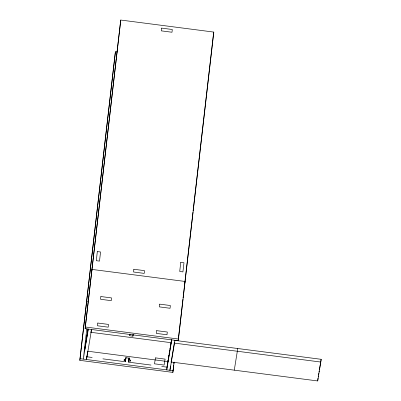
<?xml version="1.0" encoding="UTF-8"?>
<svg xmlns="http://www.w3.org/2000/svg" width="401" height="401" viewBox="0 0 401 401"><rect width="100%" height="100%" fill="white"/><g stroke="black" fill="none" stroke-linecap="round" stroke-linejoin="round"><path stroke-width="0.6" d="M174.144 362.053L172.866 372.389L79.824 360.354L115.167 53.403L115.448 51.734L117.308 51.975M79.824 360.354L115.448 51.734M85.122 328.67L120.751 20.05L213.793 32.08L178.445 339.035L178.169 340.705L85.122 328.67L120.751 20.05M86.801 328.765L83.308 359.101L88.335 329.086M86.877 356.424L86.521 359.517L91.543 329.502M125.839 357.903L125.523 360.644L124.13 360.464L124.255 359.366M102.877 358.85L125.333 361.752L125.648 359.01M124.13 360.464L124.335 359.241L125.724 359.421L125.979 357.226M129.754 335.191L129.879 334.093M151.002 365.075L128.546 362.168L129.047 358.314M128.546 362.168L129.187 357.642M129.969 334.073L129.688 335.742L132.896 336.153L133.087 334.509M128.731 361.055L130.119 361.236L130.245 360.138M167.297 364.935L166.726 369.887L171.753 339.873M167.443 363.697L167.583 362.459M168.039 361.04L168.164 359.943M171.262 341.592L171.387 340.494M170.435 365.973L169.939 370.303L174.961 340.289M174.47 342.008L171.182 362.003M172.866 372.389L173.723 364.955M173.864 363.717L174.009 362.479M178.169 340.705L182.946 299.221M183.087 297.983L192.961 212.229M193.107 210.986L213.442 34.371M237.758 348.524L234.279 370.163M170.911 361.968L317.697 380.95L318.013 378.208M317.697 380.95L321.176 359.311L174.39 340.329M86.451 302.775L86.731 301.106L88.591 301.346M91.754 271.091L92.035 269.422L185.077 281.452L184.801 283.121M87.764 351.216L86.837 356.775L92.18 357.466M90.927 332.319L91.443 329.231M125.333 361.752L125.523 360.644M125.724 359.421L126.004 357.752L129.212 358.168L128.932 359.832L130.325 360.013L130.119 361.236M132.896 336.153L133.177 334.489M213.512 33.749L213.793 32.08M167.463 363.787L167.668 362.554M167.879 361.316L168.084 360.083M168.29 358.845L168.495 357.627M168.696 356.409L168.901 355.191M169.107 353.968L169.312 352.75M169.513 351.532L169.718 350.314M169.924 349.091L170.124 347.873M170.33 346.654L170.535 345.436M170.741 344.213L170.941 342.995M171.147 341.777L171.352 340.559M171.653 339.602L167.042 367.146L161.698 366.454M318.219 376.99L318.424 375.767M318.625 374.549L318.83 373.331M319.036 372.113L319.241 370.89M319.442 369.672L321.176 359.311M85.403 327.005L178.445 339.035M90.826 332.304L171.588 342.75M174.074 343.071L320.86 362.053M87.664 351.206L168.425 361.647M80.1 358.689L173.147 370.719M84.872 348.058L84.556 350.8L88.035 329.161L84.872 348.058M97.348 251.557L96.295 260.695L99.503 261.111L100.556 251.973L97.348 251.557M97.799 323.041L97.483 325.782L108.18 327.166L108.496 324.424L97.799 323.041M100.851 296.534L100.536 299.276L111.232 300.66L111.548 297.918L100.851 296.534M133.839 269.261L133.523 272.003L144.22 273.387L144.535 270.645L133.839 269.261M161.608 28.115L161.292 30.857L171.989 32.24L172.305 29.499L161.608 28.115M156.621 330.65L156.305 333.391L166.996 334.77L167.312 332.028L156.621 330.65M159.673 304.143L159.357 306.885L170.049 308.269L170.365 305.522L159.673 304.143M180.766 262.344L179.713 271.482L182.921 271.898L183.974 262.76L180.766 262.344M155.483 357.872L154.49 363.822L164.114 365.065L165.112 359.116L155.483 357.872"/></g></svg>
